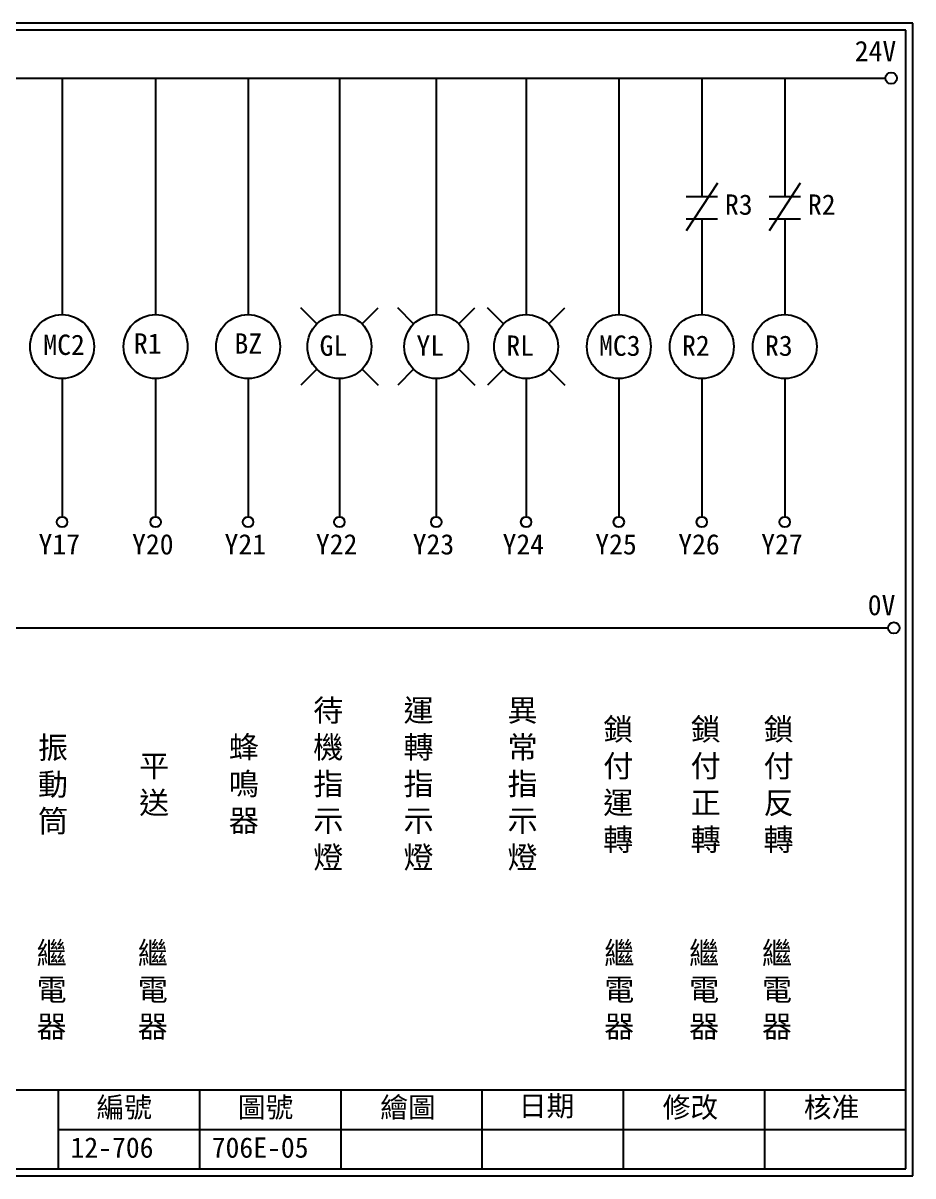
# Model space of a CAD drawing. Extents: x 889 to 1176, y 251 to 455.
# Drawn here: x 1018.5 to 1176.1, y 251.2 to 455.2 of the extents above; entities that cross this region are included whole.
import ezdxf

# ---------------------------------------------------------------- set-up
doc = ezdxf.new("R2010")
doc.units = 0
doc.layers.get('0').update_dxf_attribs({"linetype": 'CONTINUOUS'})
doc.layers.add('圖框層', color=7, linetype='CONTINUOUS')
doc.layers.add('標尺寸層', color=3, linetype='CONTINUOUS')
doc.styles.add('CNS', font='romanc.shx', dxfattribs={"bigfont": 'chineset.shx'})
doc.styles.add('STSL', font='KAIU.TTF')

msp = doc.modelspace()

# ---------------------------------------------------------------- linework, layer by layer
for p, q in [((1070.54, 401.93), (1067.71, 404.76)), ((1078.55, 401.93), (1081.38, 404.76)), ((1087.68, 401.93), (1084.85, 404.76)), ((1095.69, 401.93), (1098.51, 404.76)), ((1103.59, 401.93), (1100.76, 404.76)), ((1111.59, 401.93), (1114.42, 404.76)), ((1070.54, 393.92), (1067.71, 391.09)), ((1078.55, 393.92), (1081.38, 391.09)), ((1087.68, 393.92), (1084.85, 391.09)), ((1095.69, 393.92), (1098.51, 391.09)), ((1103.59, 393.92), (1100.76, 391.09)), ((1111.59, 393.92), (1114.42, 391.09))]:
    msp.add_line(p, q)
for centre in [(1172.21, 445.42), (1172.69, 348.15)]:
    msp.add_circle(centre, 1)
at = {"layer": '圖框層', "color": 7}
for p, q in [((1176.07, 455.16), (889.07, 455.16)), ((1176.07, 251.2), (1176.07, 455.16)), ((1174.82, 453.91), (890.32, 453.91)), ((1174.82, 252.44), (1174.82, 453.91)), ((890.32, 266.44), (1174.82, 266.44)), ((1024.82, 252.44), (1024.82, 266.44)), ((1049.82, 252.44), (1049.82, 266.44)), ((1074.82, 252.44), (1074.82, 266.44)), ((1099.82, 252.44), (1099.82, 266.44)), ((1124.82, 252.44), (1124.82, 266.44)), ((1149.82, 252.44), (1149.82, 266.44)), ((1024.82, 259.44), (1174.82, 259.44)), ((889.07, 251.2), (1176.07, 251.2)), ((890.32, 252.44), (1174.82, 252.44))]:
    msp.add_line(p, q, dxfattribs=at)
at = {"layer": '標尺寸層', "color": 7}
for p, q in [((893.61, 445.42), (1171.21, 445.42)), ((1025.44, 445.42), (1025.44, 403.59)), ((1042, 445.42), (1042, 403.59)), ((1058.37, 445.42), (1058.37, 403.59)), ((1074.54, 445.42), (1074.54, 403.59)), ((1091.68, 445.42), (1091.68, 403.59)), ((1107.59, 445.42), (1107.59, 403.59)), ((1124, 445.42), (1124, 403.59)), ((1138.69, 445.42), (1138.69, 424.5)), ((1153.38, 445.42), (1153.38, 424.5)), ((1135.91, 424.5), (1141.48, 424.5)), ((1150.6, 424.5), (1156.17, 424.5)), ((1135.91, 420.53), (1141.48, 420.53)), ((1138.69, 420.53), (1138.69, 403.59)), ((1150.6, 420.53), (1156.17, 420.53)), ((1153.38, 420.53), (1153.38, 403.59)), ((1025.44, 392.26), (1025.44, 367.81)), ((1042, 392.26), (1042, 367.81)), ((1058.37, 392.26), (1058.37, 367.81)), ((1074.54, 392.26), (1074.54, 367.81)), ((1091.68, 392.26), (1091.68, 367.81)), ((1107.59, 392.26), (1107.59, 367.81)), ((1124, 392.26), (1124, 367.81)), ((1138.69, 392.26), (1138.69, 367.81)), ((1153.38, 392.26), (1153.38, 367.81)), ((893.82, 348.15), (1171.69, 348.15))]:
    msp.add_line(p, q, dxfattribs=at)
at = {"layer": '標尺寸層'}
for p, q in [((1141.44, 426.82), (1135.91, 418.39)), ((1156.13, 426.82), (1150.6, 418.39))]:
    msp.add_line(p, q, dxfattribs=at)
at = {"layer": '標尺寸層', "color": 7}
for centre, radius in [((1025.44, 397.92), 5.66), ((1042, 397.92), 5.66), ((1058.37, 397.92), 5.66), ((1074.54, 397.92), 5.66), ((1091.68, 397.92), 5.66), ((1107.59, 397.92), 5.66), ((1124, 397.92), 5.66), ((1138.69, 397.92), 5.66), ((1153.38, 397.92), 5.66), ((1025.44, 366.89), 0.92), ((1042, 366.89), 0.92), ((1058.37, 366.89), 0.92), ((1074.54, 366.89), 0.92), ((1091.68, 366.89), 0.92), ((1107.59, 366.89), 0.92), ((1124, 366.89), 0.92), ((1138.69, 366.89), 0.92), ((1153.38, 366.89), 0.92)]:
    msp.add_circle(centre, radius, dxfattribs=at)

# ---------------------------------------------------------------- texts
at = {"layer": '圖框層', "color": 4, "style": 'STSL'}
for s, p in [('24V', (1165.77, 448.41)), ('R3', (1142.79, 421.25)), ('R2', (1157.48, 421.25)), ('MC2', (1022.12, 396.45)), ('R1', (1038.15, 396.67)), ('BZ', (1055.96, 396.67)), ('GL', (1071.03, 396.29)), ('YL', (1088.17, 396.29)), ('RL', (1104.08, 396.29)), ('MC3', (1120.5, 396.29)), ('R2', (1135.19, 396.29)), ('R3', (1149.88, 396.29)), ('Y17', (1021.27, 361.15)), ('Y20', (1037.83, 361.15)), ('Y21', (1054.2, 361.15)), ('Y22', (1070.37, 361.15)), ('Y23', (1087.51, 361.15)), ('Y24', (1103.42, 361.15)), ('Y25', (1119.83, 361.15)), ('Y26', (1134.52, 361.15)), ('Y27', (1149.21, 361.15)), ('0V', (1168.07, 350.4)), ('編號', (1031.54, 261.53)), ('圖號', (1056.54, 261.53)), ('繪圖', (1081.76, 261.53)), ('日期', (1106.29, 261.78)), ('修改', (1131.76, 261.53)), ('核准', (1156.76, 261.53)), ('12-706', (1026.93, 254.42)), ('706E-05', (1051.93, 254.42))]:
    msp.add_text(s, height=3.6, dxfattribs=at).set_placement(p)
at = {"layer": '標尺寸層', "color": 7, "char_height": 3.9, "attachment_point": 5, "style": 'CNS'}
for s, insert, width in [('{\\fDFKai-SB|b0|i0|c136|p65;待機指示燈}', (1072.57, 320.36), 2.8481), ('{\\fDFKai-SB|b0|i0|c136|p65;運轉指示燈}', (1088.55, 320.36), 2.8481), ('{\\fDFKai-SB|b0|i0|c136|p65;異常指示燈}', (1106.96, 320.36), 2.8481), ('{\\fDFKai-SB|b0|i0|c136|p65;鎖付運轉}', (1123.89, 320.26), 2.8481), ('{\\fDFKai-SB|b0|i0|c136|p65;鎖付正轉}', (1139.38, 320.26), 2.8481), ('{\\fDFKai-SB|b0|i0|c136|p65;鎖付反轉}', (1152.29, 320.26), 2.8481), ('{\\fDFKai-SB|b0|i0|c136|p65;振動筒}', (1023.83, 320.26), 2.8481), ('{\\fDFKai-SB|b0|i0|c136|p65;蜂鳴器}', (1057.63, 320.36), 2.8481), ('{\\fDFKai-SB|b0|i0|c136|p65;平送}', (1041.74, 320.26), 2.8481), ('{\\fDFKai-SB|b0|i0|c136|p65;繼電器}', (1023.59, 283.94), 8.6627), ('{\\fDFKai-SB|b0|i0|c136|p65;繼電器}', (1041.5, 283.94), 8.6627), ('{\\fDFKai-SB|b0|i0|c136|p65;繼電器}', (1124.08, 283.94), 8.6627), ('{\\fDFKai-SB|b0|i0|c136|p65;繼電器}', (1139.1, 283.94), 8.6627), ('{\\fDFKai-SB|b0|i0|c136|p65;繼電器}', (1152, 283.94), 8.6627)]:
    msp.add_mtext(s, dxfattribs=dict(at, insert=insert, width=width))

doc.saveas('drawing.dxf')
